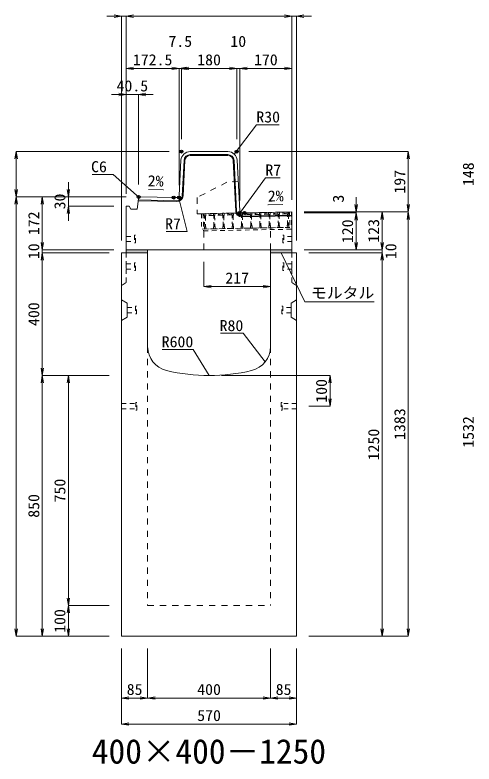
# Model space of a CAD drawing. Units: millimetres at full size. Extents: x -22536 to 51867, y -19720 to 38340.
# Drawn here: x 36418 to 37913, y -7886 to -5445 of the extents above; entities that cross this region are included whole.
import ezdxf
from ezdxf.enums import TextEntityAlignment as Align

# ---------------------------------------------------------------- set-up
doc = ezdxf.new("R2010")
doc.units = ezdxf.units.MM
doc.header["$LTSCALE"] = 20
doc.header["$PDMODE"] = 32
doc.header["$PDSIZE"] = 10
doc.linetypes.add('USER1', pattern=[2, 1, -1])
doc.linetypes.add('USER2', pattern=[1.35, 0.75, -0.6])
for name, color, linetype, lineweight in [('インサート', 3, 'USER2', 9), ('グレーチング', 7, 'USER2', 5), ('モルタル', 7, 'Continuous', 9), ('受枠', 3, 'USER2', 9), ('寸法線', 7, 'Continuous', 13), ('引出線', 4, 'Continuous', 13), ('本体', 2, 'Continuous', 13), ('目地', 132, 'Continuous', 5)]:
    doc.layers.add(name, color=color, linetype=linetype, lineweight=lineweight)
doc.layers.add('作業エリア', color=11, linetype='Continuous')
doc.layers.add('文字', color=7, linetype='Continuous')
doc.styles.add('ＭＳ 明朝', font='')
doc.styles.get('ＭＳ 明朝').set_extended_font_data('MS Mincho')

# ---------------------------------------------------------------- blocks, each defined once
blk = doc.blocks.new('open_arrow')
at = {"color": 0, "linetype": 'Continuous', "lineweight": -2}
blk.add_lwpolyline([(7.5, 1.25), (0, 0), (7.5, -1.25)], dxfattribs=at)

msp = doc.modelspace()

# ---------------------------------------------------------------- hatches: boundary and pattern name
at = {"layer": 'モルタル'}
for points in [[(36850, -6220), (36850, -6210), (36780, -6210), (36780, -6220)], [(37320, -6220), (37320, -6210), (37250, -6210), (37250, -6220)]]:
    msp.add_hatch(color=256, dxfattribs=at).paths.add_polyline_path(points)

# ---------------------------------------------------------------- linework, layer by layer
at = {"layer": 'インサート'}
for p, q in [((36780, -6166.5), (36807, -6166.5)), ((36780, -6166.5), (36780, -6183.5)), ((36810, -6162.5), (36807, -6162.5)), ((36807, -6162.5), (36807, -6187.5)), ((36810, -6187.5), (36810, -6162.5)), ((37290, -6162.5), (37293, -6162.5)), ((37290, -6187.5), (37290, -6162.5)), ((37293, -6162.5), (37293, -6187.5)), ((37320, -6166.5), (37293, -6166.5)), ((37320, -6166.5), (37320, -6183.5)), ((36780, -6183.5), (36807, -6183.5)), ((36807, -6187.5), (36810, -6187.5)), ((37293, -6187.5), (37290, -6187.5)), ((37320, -6183.5), (37293, -6183.5)), ((36780, -6256.5), (36807, -6256.5)), ((36780, -6256.5), (36780, -6273.5)), ((36780, -6273.5), (36807, -6273.5)), ((36810, -6252.5), (36807, -6252.5)), ((36807, -6252.5), (36807, -6277.5)), ((36810, -6277.5), (36810, -6252.5)), ((37290, -6252.5), (37293, -6252.5)), ((37290, -6277.5), (37290, -6252.5)), ((37293, -6252.5), (37293, -6277.5)), ((37320, -6256.5), (37293, -6256.5)), ((37320, -6273.5), (37293, -6273.5)), ((37320, -6256.5), (37320, -6273.5)), ((36807, -6277.5), (36810, -6277.5)), ((37293, -6277.5), (37290, -6277.5)), ((36813.2, -6394.5), (36810.2, -6394.5)), ((36810.2, -6394.5), (36810.2, -6419.5)), ((36813.2, -6419.5), (36813.2, -6394.5)), ((37286.8, -6394.5), (37289.8, -6394.5)), ((37286.8, -6419.5), (37286.8, -6394.5)), ((37289.8, -6394.5), (37289.8, -6419.5)), ((36783.2, -6398.5), (36810.2, -6398.5)), ((36783.2, -6398.5), (36783.2, -6415.5)), ((36783.2, -6415.5), (36810.2, -6415.5)), ((36810.2, -6419.5), (36813.2, -6419.5)), ((37289.8, -6419.5), (37286.8, -6419.5)), ((37316.8, -6398.5), (37289.8, -6398.5)), ((37316.8, -6415.5), (37289.8, -6415.5)), ((37316.8, -6398.5), (37316.8, -6415.5)), ((36765, -6711.5), (36812, -6711.5)), ((36765, -6711.5), (36765, -6728.5)), ((36815, -6707.5), (36812, -6707.5)), ((36812, -6707.5), (36812, -6732.5)), ((36815, -6732.5), (36815, -6707.5)), ((37288, -6707.5), (37285, -6707.5)), ((37285, -6707.5), (37285, -6732.5)), ((37288, -6732.5), (37288, -6707.5)), ((37335, -6711.5), (37288, -6711.5)), ((37335, -6728.5), (37335, -6711.5)), ((36765, -6728.5), (36812, -6728.5)), ((36812, -6732.5), (36815, -6732.5)), ((37285, -6732.5), (37288, -6732.5)), ((37335, -6728.5), (37288, -6728.5))]:
    msp.add_line(p, q, dxfattribs=at)
at = {"layer": 'グレーチング'}
for p, q in [((37033.97, -6092.54), (37308.92, -6087.21)), ((37064.08, -6097.95), (37038.97, -6092.44)), ((37064.08, -6097.95), (37039.08, -6098.44)), ((37094.07, -6097.37), (37068.96, -6091.86)), ((37094.07, -6097.37), (37069.08, -6097.86)), ((37124.07, -6096.79), (37098.96, -6091.28)), ((37124.07, -6096.79), (37099.07, -6097.28)), ((37154.06, -6096.21), (37128.95, -6090.7)), ((37154.06, -6096.21), (37129.07, -6096.7)), ((37184.06, -6095.63), (37158.95, -6090.12)), ((37184.06, -6095.63), (37159.06, -6096.12)), ((37214.05, -6095.05), (37188.94, -6089.54)), ((37214.05, -6095.05), (37189.06, -6095.54)), ((37244.05, -6094.47), (37218.93, -6088.96)), ((37244.05, -6094.47), (37219.05, -6094.95)), ((37274.04, -6093.89), (37248.93, -6088.38)), ((37274.04, -6093.89), (37249.05, -6094.37)), ((37304.04, -6093.31), (37278.92, -6087.8)), ((37304.04, -6093.31), (37279.04, -6093.79)), ((37034.94, -6142.53), (37309.89, -6137.21))]:
    msp.add_line(p, q, dxfattribs=at)
for points in [[(37033.97, -6092.54), (37038.97, -6092.44), (37039.08, -6098.44), (37038.1, -6099.46), (37038.8, -6135.45), (37039.82, -6136.43), (37039.94, -6142.43), (37034.94, -6142.53), (37034.82, -6136.53), (37035.8, -6135.51), (37035.1, -6099.52), (37034.09, -6098.53)], [(37068.8, -6134.87), (37069.81, -6135.85), (37069.93, -6141.85), (37064.93, -6141.95), (37064.82, -6135.95), (37065.8, -6134.93), (37065.1, -6098.93), (37064.08, -6097.95), (37063.96, -6091.96), (37068.96, -6091.86), (37069.08, -6097.86), (37068.1, -6098.88)], [(37098.79, -6134.29), (37099.81, -6135.27), (37099.92, -6141.27), (37094.93, -6141.37), (37094.81, -6135.37), (37095.79, -6134.35), (37095.09, -6098.35), (37094.07, -6097.37), (37093.96, -6091.38), (37098.96, -6091.28), (37099.07, -6097.28), (37098.09, -6098.3)], [(37128.78, -6133.71), (37129.8, -6134.69), (37129.92, -6140.69), (37124.92, -6140.79), (37124.8, -6134.79), (37125.78, -6133.77), (37125.09, -6097.77), (37124.07, -6096.79), (37123.95, -6090.79), (37128.95, -6090.7), (37129.07, -6096.7), (37128.09, -6097.72)], [(37158.78, -6133.13), (37159.8, -6134.11), (37159.91, -6140.11), (37154.91, -6140.2), (37154.8, -6134.21), (37155.78, -6133.19), (37155.08, -6097.19), (37154.06, -6096.21), (37153.95, -6090.21), (37158.95, -6090.12), (37159.06, -6096.12), (37158.08, -6097.14)], [(37185.77, -6132.61), (37185.08, -6096.61), (37184.06, -6095.63), (37183.94, -6089.63), (37188.94, -6089.54), (37189.06, -6095.54), (37188.08, -6096.55), (37188.77, -6132.55), (37189.79, -6133.53), (37189.91, -6139.53), (37184.91, -6139.62), (37184.79, -6133.63)], [(37215.77, -6132.03), (37215.07, -6096.03), (37214.05, -6095.05), (37213.94, -6089.05), (37218.93, -6088.96), (37219.05, -6094.95), (37218.07, -6095.97), (37218.77, -6131.97), (37219.79, -6132.95), (37219.9, -6138.95), (37214.9, -6139.04), (37214.79, -6133.04)], [(37249.05, -6094.37), (37248.06, -6095.39), (37248.76, -6131.39), (37249.78, -6132.37), (37249.9, -6138.37), (37244.9, -6138.46), (37244.78, -6132.46), (37245.76, -6131.44), (37245.07, -6095.45), (37244.05, -6094.47), (37243.93, -6088.47), (37248.93, -6088.38)], [(37279.04, -6093.79), (37278.06, -6094.81), (37278.76, -6130.81), (37279.78, -6131.79), (37279.89, -6137.79), (37274.89, -6137.88), (37274.78, -6131.88), (37275.76, -6130.86), (37275.06, -6094.87), (37274.04, -6093.89), (37273.92, -6087.89), (37278.92, -6087.8)], [(37304.89, -6137.3), (37304.77, -6131.3), (37305.75, -6130.28), (37305.05, -6094.29), (37304.04, -6093.31), (37303.92, -6087.31), (37308.92, -6087.21), (37309.03, -6093.21), (37308.05, -6094.23), (37308.75, -6130.23), (37309.77, -6131.21), (37309.89, -6137.21)]]:
    msp.add_lwpolyline(points, close=True, dxfattribs=at)
at = {"layer": 'モルタル'}
for points in [[(36780, -6210), (36850, -6210), (36850, -6220), (36780, -6220)], [(37250, -6210), (37320, -6210), (37320, -6220), (37250, -6220)]]:
    msp.add_lwpolyline(points, close=True, dxfattribs=at)
at = {"layer": '作業エリア'}
for p in [(36960, -5890), (37140, -5890), (36820.5, -6037.78), (36935, -6040), (36952.5, -6040), (37150, -6090), (37165, -6090)]:
    msp.add_point(p, dxfattribs=at)
at = {"layer": '受枠'}
for p, q in [((37024.97, -6092.71), (37317.92, -6087.04)), ((37024.97, -6092.71), (37025.94, -6142.7)), ((37030.97, -6092.59), (37032.05, -6148.58)), ((37311.92, -6087.16), (37312.89, -6137.15)), ((37317.92, -6087.04), (37319, -6143.03)), ((37312.89, -6137.15), (37025.94, -6142.7)), ((37032.05, -6148.58), (37319, -6143.03))]:
    msp.add_line(p, q, dxfattribs=at)
at = {"layer": '受枠', "linetype": 'Continuous'}
msp.add_line((37250.9, -6138.35), (37251.01, -6144.35), dxfattribs=at)
at = {"layer": '寸法線'}
for p, q in [((36828, -5448.91), (36717, -5448.91)), ((36765, -6180), (36765, -5448.91)), ((36780, -5448.91), (37320, -5448.91)), ((36780, -6027.78), (36780, -5448.91)), ((36780, -6027.78), (36780, -5448.91)), ((37272, -5448.91), (37383, -5448.91)), ((37320, -6047), (37320, -5448.91)), ((37320, -6047), (37320, -5448.91)), ((37335, -6180), (37335, -5448.91)), ((36780, -5618.91), (37000.5, -5618.91)), ((36780, -6027.78), (36780, -5618.91)), ((36904.5, -5618.91), (37008, -5618.91)), ((36952.5, -6000), (36952.5, -5618.91)), ((36952.5, -6000), (36952.5, -5618.91)), ((36960, -5850), (36960, -5618.91)), ((36960, -5618.91), (37140, -5618.91)), ((36960, -5850), (36960, -5618.91)), ((37092, -5618.91), (37198, -5618.91)), ((37140, -5850), (37140, -5618.91)), ((37140, -5850), (37140, -5618.91)), ((37150, -6050), (37150, -5618.91)), ((37150, -5618.91), (37320, -5618.91)), ((37150, -6050), (37150, -5618.91)), ((37320, -6047), (37320, -5618.91)), ((36732, -5703.91), (36868.5, -5703.91)), ((36780, -6027.78), (36780, -5703.91)), ((36820.5, -5997.78), (36820.5, -5703.91)), ((36422.06, -5890), (36422.06, -6037.78)), ((36920, -5890), (36422.06, -5890)), ((37180, -5890), (37698.78, -5890)), ((37698.78, -5890), (37698.78, -6087)), ((36592.06, -5989.78), (36592.06, -6115.78)), ((36780.5, -6037.78), (36422.06, -6037.78)), ((36422.06, -7470), (36422.06, -6037.78)), ((36780.5, -6037.78), (36422.06, -6037.78)), ((36507.06, -6037.78), (36507.06, -6210)), ((36780.5, -6037.78), (36507.06, -6037.78)), ((36780.5, -6037.78), (36592.06, -6037.78)), ((37528.78, -6039), (37528.78, -6138)), ((36740, -6067.78), (36592.06, -6067.78)), ((37360, -6087), (37528.78, -6087)), ((37360, -6087), (37613.78, -6087)), ((37360, -6087), (37698.78, -6087)), ((37360, -6087), (37698.78, -6087)), ((37360, -6090), (37528.78, -6090)), ((37360, -6090), (37528.78, -6090)), ((37528.78, -6090), (37528.78, -6210)), ((37613.78, -6087), (37613.78, -6210)), ((37698.78, -6087), (37698.78, -7470)), ((36507.06, -6162), (36507.06, -6268)), ((37613.78, -6162), (37613.78, -6268)), ((36740, -6210), (36507.06, -6210)), ((36740, -6210), (36507.06, -6210)), ((36725, -6220), (36507.06, -6220)), ((36507.06, -6220), (36507.06, -6620)), ((36725, -6220), (36507.06, -6220)), ((37360, -6210), (37528.78, -6210)), ((37360, -6210), (37613.78, -6210)), ((37360, -6210), (37613.78, -6210)), ((37375, -6220), (37613.78, -6220)), ((37375, -6220), (37613.78, -6220)), ((37613.78, -6220), (37613.78, -7470)), ((37033, -6250), (37033, -6330.23)), ((37033, -6330.23), (37250, -6330.23)), ((36725, -6620), (36507.06, -6620)), ((36507.06, -7470), (36507.06, -6620)), ((36725, -6620), (36507.06, -6620)), ((36592.06, -6620), (36592.06, -7370)), ((36725, -6620), (36592.06, -6620)), ((37090, -6620), (37443.78, -6620)), ((37443.78, -6620), (37443.78, -6720)), ((37375, -6720), (37443.78, -6720)), ((36725, -7370), (36592.06, -7370)), ((36592.06, -7370), (36592.06, -7470)), ((36725, -7370), (36592.06, -7370)), ((36725, -7470), (36422.06, -7470)), ((36725, -7470), (36507.06, -7470)), ((36725, -7470), (36592.06, -7470)), ((37375, -7470), (37613.78, -7470)), ((37375, -7470), (37698.78, -7470)), ((36765, -7510), (36765, -7671.16)), ((36765, -7510), (36765, -7756.16)), ((36850, -7510), (36850, -7671.16)), ((36850, -7510), (36850, -7671.16)), ((37250, -7510), (37250, -7671.16)), ((37250, -7510), (37250, -7671.16)), ((37335, -7510), (37335, -7671.16)), ((37335, -7510), (37335, -7756.16)), ((36765, -7671.16), (36850, -7671.16)), ((36850, -7671.16), (37250, -7671.16)), ((37250, -7671.16), (37335, -7671.16)), ((36765, -7756.16), (37335, -7756.16))]:
    msp.add_line(p, q, dxfattribs=at)
at = {"layer": '引出線'}
for points in [[(37132.14, -5898.26), (37203.9, -5802.42), (37278.58, -5802.42)], [(36823.13, -6040.82), (36737.22, -5964.53), (36668.88, -5964.53)], [(37151.83, -6088.07), (37233.35, -5975.32), (37281.28, -5975.32)], [(36901.24, -6014.96), (36852.5, -6013.99), (36901.25, -6014.96)], [(36950.67, -6038.07), (36978.33, -6150.5), (36910.4, -6150.5)], [(37241.91, -6064.01), (37290.62, -6063.03), (37241.88, -6064.01)], [(37285, -6220), (37361.7, -6379.77), (37587.62, -6379.77)], [(37232.76, -6575.58), (37161.5, -6482.47), (37086.83, -6482.47)], [(37050, -6620), (36998.63, -6535.25), (36897.63, -6535.25)]]:
    msp.add_lwpolyline(points, dxfattribs=at)
at = {"layer": '本体'}
for p, q in [((36988.54, -5890), (37111.46, -5890)), ((36952.83, -6033.35), (36958.57, -5918.5)), ((37149.67, -6083.35), (37141.43, -5918.5)), ((36819.76, -6043.74), (36815.5, -6077.78)), ((36819.76, -6043.74), (36826.5, -6037.9)), ((36935, -6040), (36826.5, -6037.9)), ((36935, -6040), (36945.84, -6040)), ((36780, -6067.78), (36780, -6210)), ((36790, -6067.78), (36780, -6067.78)), ((36795, -6077.78), (36790, -6067.78)), ((36815.5, -6077.78), (36795, -6077.78)), ((37165, -6090), (37156.66, -6090)), ((37165, -6090), (37320, -6087)), ((37320, -6210), (37320, -6087)), ((36765, -6220), (36765, -7470)), ((36850, -6220), (36765, -6220)), ((37320, -6210), (36780, -6210)), ((36850, -6220), (36850, -6525.96)), ((37250, -6525.96), (37250, -6220)), ((37335, -6220), (37250, -6220)), ((37335, -7470), (37335, -6220)), ((36765, -7470), (37335, -7470))]:
    msp.add_line(p, q, dxfattribs=at)
at = {"layer": '本体', "linetype": 'USER1'}
for p, q in [((37108, -5990), (37011, -6040)), ((37144.85, -5987), (37108, -5990)), ((37011, -6040), (37011, -6092.98)), ((37011, -6092.98), (37165, -6090)), ((37033, -6210), (37033, -6142.56)), ((37250, -6210), (37250, -6138.36))]:
    msp.add_line(p, q, dxfattribs=at)
at = {"layer": '本体', "linetype": 'USER2', "lineweight": 9}
for p, q in [((36780, -6220), (36780, -6317)), ((37320, -6220), (37320, -6317)), ((36780, -6317), (36765, -6326.5)), ((37320, -6317), (37335, -6326.5))]:
    msp.add_line(p, q, dxfattribs=at)
at = {"layer": '本体', "lineweight": 9}
for p, q in [((36765, -6373), (36783.2, -6384.5)), ((36783.2, -6384.5), (36783.2, -6429.5)), ((37335, -6373), (37316.8, -6384.5)), ((37316.8, -6384.5), (37316.8, -6429.5)), ((36765, -6441), (36783.2, -6429.5)), ((37335, -6441), (37316.8, -6429.5))]:
    msp.add_line(p, q, dxfattribs=at)
at = {"layer": '本体', "linetype": 'USER1', "lineweight": 15}
for p, q in [((36850, -6525.96), (36850, -7370)), ((37250, -6525.96), (37250, -7370)), ((36850, -7370), (37250, -7370))]:
    msp.add_line(p, q, dxfattribs=at)
at = {"layer": '本体'}
for centre, radius, start, end in [((36988.54, -5920), 30, 90, 177.13759), ((37111.46, -5920), 30, 2.86241, 90), ((36945.84, -6033), 7, 270, 357.13759), ((37156.66, -6083), 7, 182.86241, 270), ((36930, -6525.96), 80, 180, 256.65764), ((37170, -6525.96), 80, 283.34236, 0), ((37050, -6020), 600, 256.65764, 283.34236)]:
    msp.add_arc(centre, radius, start, end, dxfattribs=at)
at = {"layer": '目地'}
for p, q in [((37111.46, -5900), (36988.54, -5900)), ((37111.46, -5903), (36988.54, -5903)), ((36968.56, -5919), (36962.81, -6034.06)), ((36971.56, -5919.15), (36965.81, -6034.21)), ((37136.69, -6084.16), (37128.44, -5919.15)), ((37139.69, -6084.01), (37131.44, -5919)), ((36945.44, -6053.2), (36818.88, -6050.75)), ((36945.5, -6050.21), (36819.25, -6047.76)), ((37320, -6097), (37157, -6100.16)), ((37320, -6100), (37157.05, -6103.16))]:
    msp.add_line(p, q, dxfattribs=at)
for centre, radius, start, end in [((36988.54, -5920), 20, 90, 177.13759), ((36988.54, -5920), 17, 90, 177.13759), ((37111.46, -5920), 20, 2.86241, 90), ((37111.46, -5920), 17, 2.86241, 90), ((36945.83, -6033.21), 20, 268.89119, 357.13759), ((36945.83, -6033.21), 17, 268.89119, 357.13759), ((37156.67, -6083.16), 20, 182.86241, 271.10881), ((37156.67, -6083.16), 17, 182.86241, 271.10881)]:
    msp.add_arc(centre, radius, start, end, dxfattribs=at)

# ---------------------------------------------------------------- block references
at = {"layer": '寸法線', "xscale": 3.2, "yscale": 3.2}
for p, rotation in [((36765, -5448.91), 180), ((37320, -5448.91), 180), ((37320, -5448.91), 180), ((36952.5, -5618.91), 180), ((37140, -5618.91), 180), ((37140, -5618.91), 180), ((37320, -5618.91), 180), ((36780, -5703.91), 180), ((36422.06, -5890), 270), ((37698.78, -5890), 270), ((36422.06, -6037.78), 90), ((36592.06, -6037.78), 90), ((36422.06, -6037.78), 270), ((36507.06, -6037.78), 270), ((36592.06, -6067.78), 270), ((37528.78, -6087), 90), ((37698.78, -6087), 90), ((37528.78, -6090), 270), ((37528.78, -6090), 270), ((37613.78, -6087), 270), ((37698.78, -6087), 270), ((36507.06, -6210), 90), ((36507.06, -6210), 90), ((37528.78, -6210), 90), ((37613.78, -6210), 90), ((37613.78, -6210), 90), ((36507.06, -6220), 270), ((36507.06, -6220), 270), ((37613.78, -6220), 270), ((37613.78, -6220), 270), ((37250, -6330.23), 180), ((36507.06, -6620), 90), ((36507.06, -6620), 270), ((36592.06, -6620), 270), ((37443.78, -6620), 270), ((37443.78, -6720), 90), ((36592.06, -7370), 90), ((36592.06, -7370), 270), ((36422.06, -7470), 90), ((36507.06, -7470), 90), ((36592.06, -7470), 90), ((37613.78, -7470), 90), ((37698.78, -7470), 90), ((36850, -7671.16), 180), ((37250, -7671.16), 180), ((37335, -7671.16), 180), ((37335, -7756.16), 180)]:
    msp.add_blockref('open_arrow', p, dxfattribs=dict(at, rotation=rotation))
for p in [(36780, -5448.91), (36780, -5448.91), (37335, -5448.91), (36780, -5618.91), (36952.5, -5618.91), (36960, -5618.91), (36960, -5618.91), (37150, -5618.91), (37150, -5618.91), (36820.5, -5703.91), (37033, -6330.23), (36765, -7671.16), (36850, -7671.16), (37250, -7671.16), (36765, -7756.16)]:
    msp.add_blockref('open_arrow', p, dxfattribs=at)
at = {"layer": '引出線', "xscale": 0.0533, "yscale": 0.0533}
for p, rotation in [((37132.14, -5898.26), 53.2), ((36901.24, -6014.96), 178.9), ((36823.13, -6040.82), 138.4), ((36950.67, -6038.07), 283.8), ((37241.91, -6064.01), 1.1), ((37151.83, -6088.07), 54.1), ((37285, -6220), 295.6), ((37232.76, -6575.58), 127.4), ((37050, -6620), 121.2)]:
    msp.add_blockref('open_arrow', p, dxfattribs=dict(at, rotation=rotation))

# ---------------------------------------------------------------- texts
at = {"layer": '寸法線', "style": 'ＭＳ 明朝', "width": 1.05}
for s, p in [('7.5', (36956.25, -5530.91)), ('10', (37145, -5530.91)), ('172.5', (36866.25, -5590.91)), ('180', (37050, -5590.91)), ('170', (37235, -5590.91)), ('40.5', (36800.25, -5675.91)), ('217', (37141.5, -6302.23)), ('85', (36807.5, -7643.16)), ('400', (37050, -7643.16)), ('85', (37292.5, -7643.16)), ('570', (37050, -7728.16))]:
    msp.add_text(s, height=36.03, dxfattribs=at).set_placement(p, align=Align.MIDDLE_CENTER)
for s, p in [('148', (37894.06, -5963.89)), ('197', (37670.78, -5988.5)), ('30', (36564.06, -6052.78)), ('3', (37470.78, -6043.66)), ('172', (36479.06, -6123.89)), ('120', (37500.78, -6150)), ('123', (37585.78, -6148.5)), ('10', (36479.06, -6215)), ('10', (37641.78, -6215)), ('400', (36479.06, -6420)), ('100', (37415.78, -6670)), ('1383', (37670.78, -6778.5)), ('1532', (37894.06, -6803.89)), ('1250', (37585.78, -6845)), ('750', (36564.06, -6995)), ('850', (36479.06, -7045)), ('100', (36564.06, -7420))]:
    msp.add_text(s, height=36.03, rotation=90, dxfattribs=at).set_placement(p, align=Align.MIDDLE_CENTER)
at = {"layer": '引出線', "style": 'ＭＳ 明朝', "width": 1.05}
for s, p in [('R30', (37203.9, -5759.22)), ('R7', (37233.35, -5932.12)), ('モルタル', (37381.7, -6332.66))]:
    msp.add_text(s, height=36.03, dxfattribs=at).set_placement(p, align=Align.TOP_LEFT)
for s, p in [('C6', (36717.22, -5921.33)), ('R7', (36958.33, -6107.3)), ('R80', (37161.5, -6439.27)), ('R600', (36998.63, -6492.05))]:
    msp.add_text(s, height=36.03, dxfattribs=at).set_placement(p, align=Align.TOP_RIGHT)
msp.add_text('2%', height=36.03, rotation=358.854, dxfattribs=at).set_placement((36902.18, -5968.07), align=Align.TOP_RIGHT)
msp.add_text('2%', height=36.03, rotation=1.146, dxfattribs=at).set_placement((37240.94, -6017.11), align=Align.TOP_LEFT)
at = {"layer": '文字', "style": 'ＭＳ 明朝'}
msp.add_text('400×400－1250', height=80.06, dxfattribs=at).set_placement((37049.52, -7844.97), align=Align.MIDDLE_CENTER)

doc.saveas('drawing.dxf')
